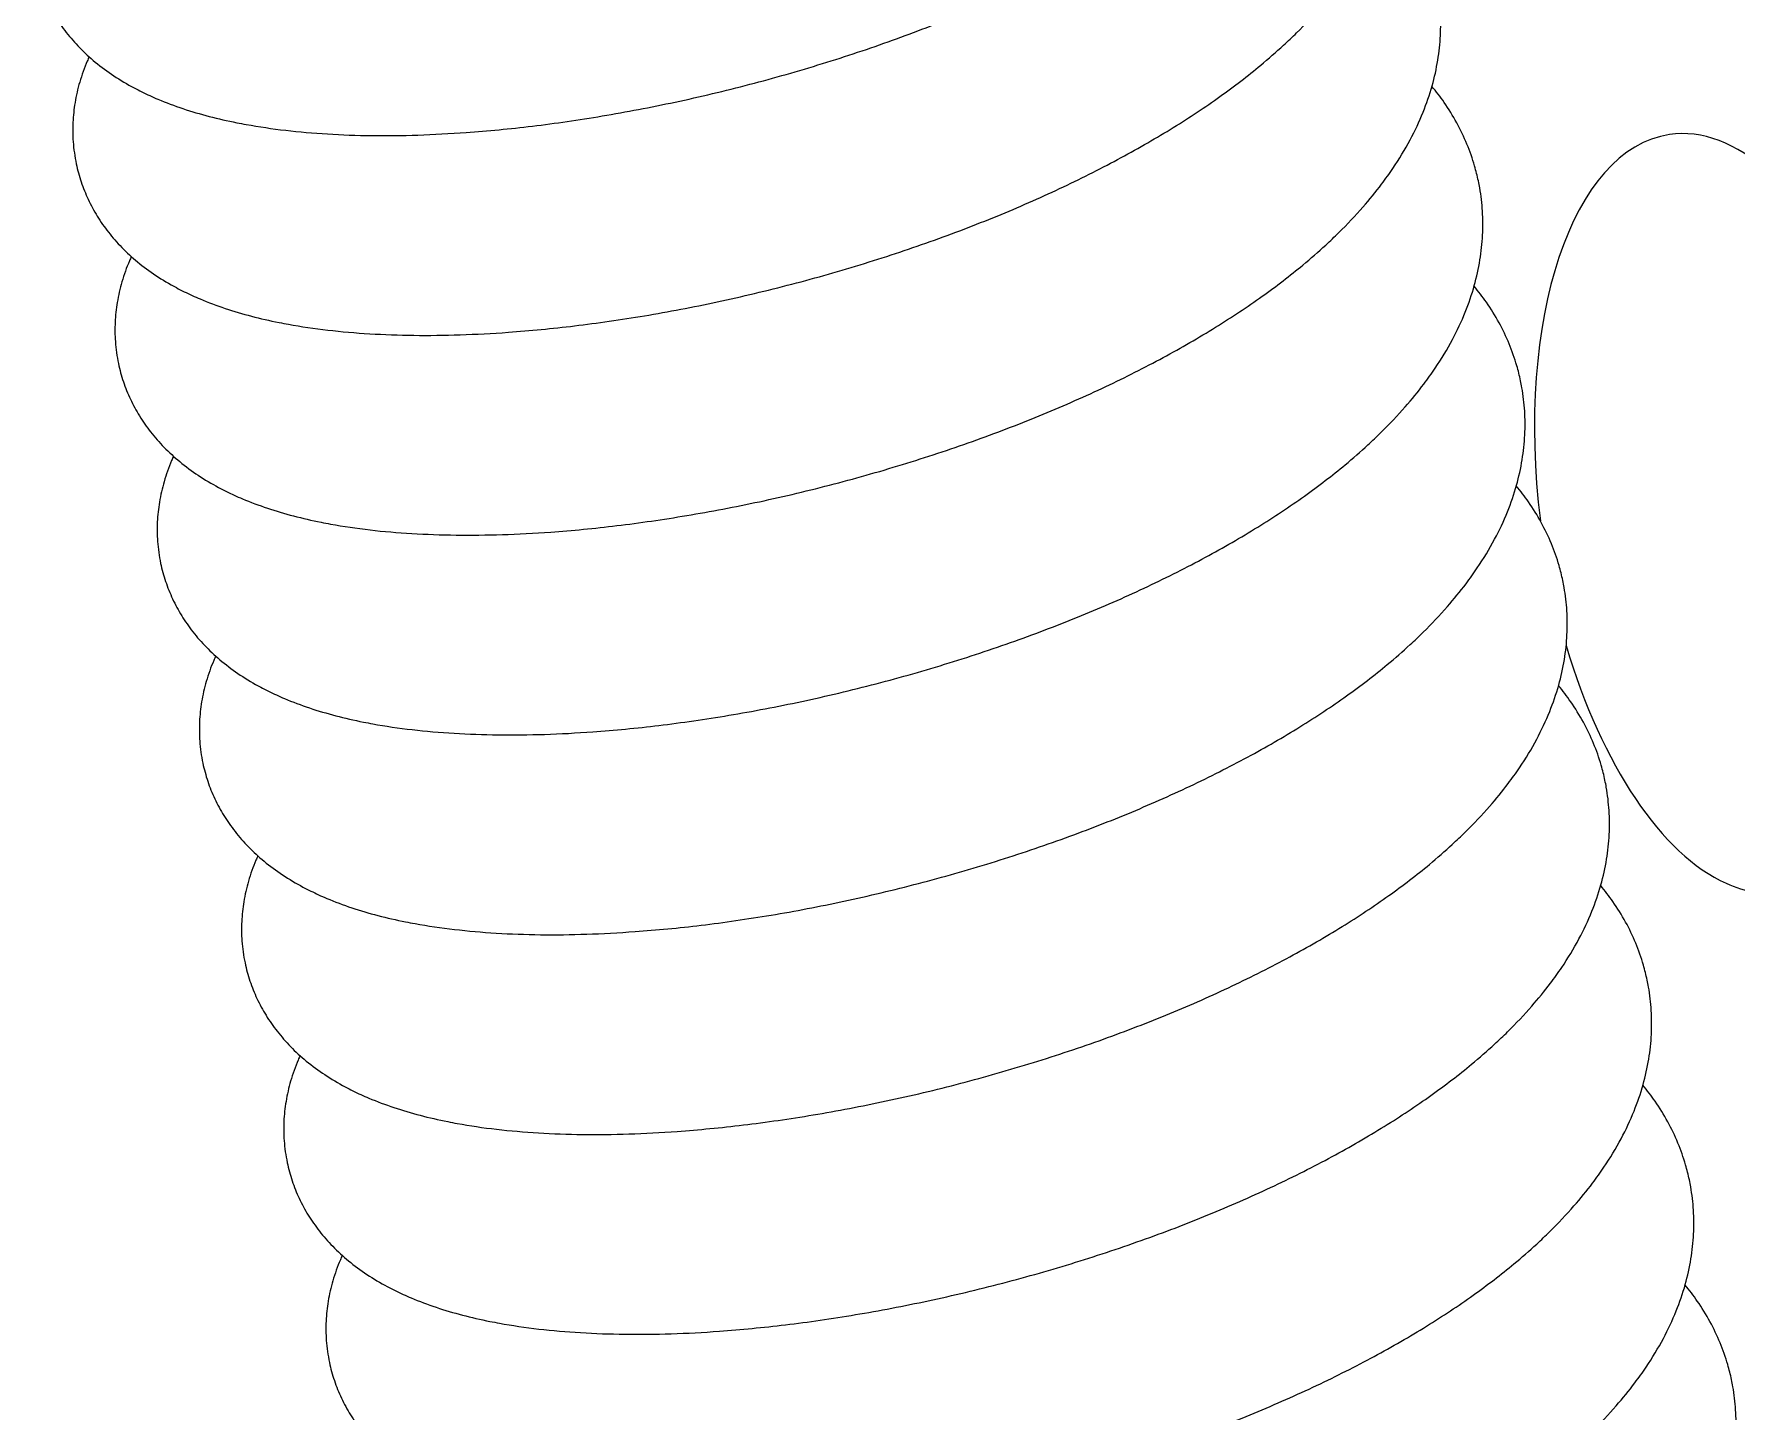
# Model space of a CAD drawing. Header units: millimetres. Extents: x 28932 to 35892, y -771 to 3945.
# Drawn here: x 34045.39 to 34064.83, y 2417.6 to 2433.34 of the extents above; entities that cross this region are included whole.
import ezdxf

# ---------------------------------------------------------------- set-up
doc = ezdxf.new("R2010")
doc.units = ezdxf.units.MM
doc.linetypes.add('K5LT_BASIC', pattern=[0])
doc.linetypes.add('K5LT_THIN', pattern=[0])
doc.layers.add('Системный слой (1)', color=7, linetype='Continuous', true_color=0x909090)

msp = doc.modelspace()

# ---------------------------------------------------------------- linework, layer by layer
at = {"layer": 'Системный слой (1)', "color": 7, "linetype": 'K5LT_THIN', "lineweight": 5}
for centre, major_axis, start_param, end_param in [((34066.333, 2428.108), (2.309, -15.453), 0, 3.141593), ((34064.709, 2427.865), (2.032, -13.599), 6.06851, 9.893051)]:
    msp.add_ellipse(centre, major_axis=major_axis, ratio=0.482963, start_param=start_param, end_param=end_param, dxfattribs=at)
at = {"layer": 'Системный слой (1)', "color": 5, "linetype": 'K5LT_BASIC', "lineweight": 20, "true_color": 0x0000ff}
for start_param, end_param in [(0, 3.141593), (3.141593, 4.660305), (4.996118, 5.983126), (5.983126, 6.283185)]:
    msp.add_ellipse((34064.709, 2427.865), major_axis=(0.647, -4.327), ratio=0.482963, start_param=start_param, end_param=end_param, dxfattribs=at)
for points, knots in [([(34045.388, 2434.141), (34045.403, 2434.071), (34045.422, 2434.001), (34045.467, 2433.866), (34045.494, 2433.799), (34045.555, 2433.668), (34045.59, 2433.604), (34045.667, 2433.479), (34045.71, 2433.418), (34045.803, 2433.298), (34045.854, 2433.24), (34045.965, 2433.127), (34046.025, 2433.072), (34046.155, 2432.964), (34046.226, 2432.913), (34046.374, 2432.814), (34046.451, 2432.768), (34046.59, 2432.694), (34046.65, 2432.664), (34046.741, 2432.623), (34046.772, 2432.609), (34046.896, 2432.557), (34046.991, 2432.521), (34047.186, 2432.456), (34047.286, 2432.427), (34047.491, 2432.373), (34047.596, 2432.349), (34047.739, 2432.321), (34047.775, 2432.314), (34047.957, 2432.281), (34048.107, 2432.259), (34048.416, 2432.223), (34048.575, 2432.209), (34048.903, 2432.189), (34049.071, 2432.183), (34049.415, 2432.179), (34049.592, 2432.181), (34049.952, 2432.193), (34050.136, 2432.203), (34050.57, 2432.234), (34050.822, 2432.258), (34051.341, 2432.321), (34051.607, 2432.359), (34052.151, 2432.451), (34052.429, 2432.504), (34052.992, 2432.624), (34053.277, 2432.692), (34053.839, 2432.839), (34054.116, 2432.918), (34054.66, 2433.086), (34054.927, 2433.175), (34055.448, 2433.363), (34055.701, 2433.461), (34056.193, 2433.664), (34056.43, 2433.769), (34056.887, 2433.985), (34057.107, 2434.096), (34057.525, 2434.322), (34057.725, 2434.437), (34058.101, 2434.67), (34058.279, 2434.788), (34058.611, 2435.025), (34058.766, 2435.145), (34059.003, 2435.341), (34059.09, 2435.417), (34059.225, 2435.541), (34059.275, 2435.589), (34059.421, 2435.732), (34059.513, 2435.829), (34059.674, 2436.014), (34059.745, 2436.101), (34059.857, 2436.249), (34059.9, 2436.309), (34060.013, 2436.477), (34060.079, 2436.586), (34060.194, 2436.8), (34060.243, 2436.905), (34060.326, 2437.111), (34060.36, 2437.212), (34060.416, 2437.411), (34060.438, 2437.508), (34060.469, 2437.7), (34060.479, 2437.795), (34060.488, 2437.981), (34060.488, 2438.072), (34060.477, 2438.252), (34060.466, 2438.341), (34060.446, 2438.456), (34060.441, 2438.483), (34060.435, 2438.509)], [0, 0, 0, 0, 1.967536, 1.967536, 3.951759, 3.951759, 5.982309, 5.982309, 8.092566, 8.092566, 10.321001, 10.321001, 12.712997, 12.712997, 15.321763, 15.321763, 18.049158, 18.049158, 20.062766, 20.062766, 21.067336, 21.067336, 24.083439, 24.083439, 27.09809, 27.09809, 30.112742, 30.112742, 31.116164, 31.116164, 35.133216, 35.133216, 39.14967, 39.14967, 43.165766, 43.165766, 47.181862, 47.181862, 51.197959, 51.197959, 56.492161, 56.492161, 61.905907, 61.905907, 67.433775, 67.433775, 73.062992, 73.062992, 78.582969, 78.582969, 84.00683, 84.00683, 89.33932, 89.33932, 94.578481, 94.578481, 99.715825, 99.715825, 104.735444, 104.735444, 109.612366, 109.612366, 114.311198, 114.311198, 117.196707, 117.196707, 118.954449, 118.954449, 122.469933, 122.469933, 125.488743, 125.488743, 127.515813, 127.515813, 131.05052, 131.05052, 134.294454, 134.294454, 137.289611, 137.289611, 140.085676, 140.085676, 142.73081, 142.73081, 145.270362, 145.270362, 147.745453, 147.745453, 148.499991, 148.499991, 148.499991, 148.499991]), ([(34045.87, 2431.858), (34045.885, 2431.788), (34045.903, 2431.719), (34045.949, 2431.583), (34045.976, 2431.517), (34046.037, 2431.386), (34046.072, 2431.322), (34046.149, 2431.196), (34046.192, 2431.135), (34046.285, 2431.016), (34046.336, 2430.958), (34046.447, 2430.844), (34046.507, 2430.789), (34046.637, 2430.682), (34046.707, 2430.63), (34046.855, 2430.532), (34046.933, 2430.486), (34047.072, 2430.412), (34047.132, 2430.382), (34047.223, 2430.34), (34047.254, 2430.327), (34047.378, 2430.275), (34047.473, 2430.239), (34047.668, 2430.174), (34047.768, 2430.144), (34047.972, 2430.091), (34048.077, 2430.067), (34048.221, 2430.038), (34048.257, 2430.031), (34048.438, 2429.998), (34048.588, 2429.976), (34048.898, 2429.941), (34049.057, 2429.927), (34049.384, 2429.907), (34049.553, 2429.901), (34049.897, 2429.897), (34050.074, 2429.899), (34050.434, 2429.911), (34050.618, 2429.92), (34051.052, 2429.952), (34051.304, 2429.976), (34051.823, 2430.039), (34052.089, 2430.077), (34052.633, 2430.168), (34052.911, 2430.221), (34053.474, 2430.342), (34053.759, 2430.409), (34054.321, 2430.557), (34054.598, 2430.636), (34055.142, 2430.804), (34055.409, 2430.893), (34055.93, 2431.08), (34056.183, 2431.178), (34056.674, 2431.381), (34056.912, 2431.486), (34057.369, 2431.703), (34057.589, 2431.814), (34058.007, 2432.04), (34058.206, 2432.155), (34058.583, 2432.388), (34058.761, 2432.506), (34059.093, 2432.743), (34059.248, 2432.862), (34059.485, 2433.059), (34059.572, 2433.135), (34059.707, 2433.259), (34059.757, 2433.306), (34059.902, 2433.45), (34059.995, 2433.547), (34060.156, 2433.732), (34060.227, 2433.819), (34060.339, 2433.967), (34060.382, 2434.027), (34060.495, 2434.195), (34060.561, 2434.304), (34060.675, 2434.518), (34060.725, 2434.623), (34060.808, 2434.829), (34060.842, 2434.93), (34060.898, 2435.129), (34060.919, 2435.226), (34060.951, 2435.418), (34060.961, 2435.513), (34060.97, 2435.698), (34060.97, 2435.79), (34060.958, 2435.97), (34060.948, 2436.059), (34060.928, 2436.174), (34060.923, 2436.2), (34060.917, 2436.227)], [0, 0, 0, 0, 1.967536, 1.967536, 3.951759, 3.951759, 5.982309, 5.982309, 8.092566, 8.092566, 10.321001, 10.321001, 12.712997, 12.712997, 15.321763, 15.321763, 18.049158, 18.049158, 20.062766, 20.062766, 21.067336, 21.067336, 24.083439, 24.083439, 27.09809, 27.09809, 30.112742, 30.112742, 31.116164, 31.116164, 35.133216, 35.133216, 39.14967, 39.14967, 43.165766, 43.165766, 47.181862, 47.181862, 51.197959, 51.197959, 56.492161, 56.492161, 61.905907, 61.905907, 67.433775, 67.433775, 73.062992, 73.062992, 78.582969, 78.582969, 84.00683, 84.00683, 89.33932, 89.33932, 94.578481, 94.578481, 99.715825, 99.715825, 104.735444, 104.735444, 109.612366, 109.612366, 114.311198, 114.311198, 117.196707, 117.196707, 118.954449, 118.954449, 122.469933, 122.469933, 125.488743, 125.488743, 127.515813, 127.515813, 131.05052, 131.05052, 134.294454, 134.294454, 137.289611, 137.289611, 140.085676, 140.085676, 142.73081, 142.73081, 145.270362, 145.270362, 147.745453, 147.745453, 148.499991, 148.499991, 148.499991, 148.499991]), ([(34046.352, 2429.576), (34046.366, 2429.506), (34046.385, 2429.437), (34046.431, 2429.301), (34046.458, 2429.234), (34046.519, 2429.104), (34046.554, 2429.039), (34046.631, 2428.914), (34046.674, 2428.853), (34046.767, 2428.734), (34046.818, 2428.676), (34046.929, 2428.562), (34046.989, 2428.507), (34047.119, 2428.4), (34047.189, 2428.348), (34047.337, 2428.25), (34047.415, 2428.204), (34047.554, 2428.13), (34047.614, 2428.1), (34047.705, 2428.058), (34047.736, 2428.045), (34047.859, 2427.992), (34047.955, 2427.957), (34048.15, 2427.892), (34048.249, 2427.862), (34048.454, 2427.809), (34048.559, 2427.785), (34048.702, 2427.756), (34048.738, 2427.749), (34048.92, 2427.716), (34049.07, 2427.694), (34049.38, 2427.658), (34049.539, 2427.644), (34049.866, 2427.625), (34050.034, 2427.619), (34050.379, 2427.615), (34050.556, 2427.617), (34050.916, 2427.628), (34051.1, 2427.638), (34051.534, 2427.669), (34051.786, 2427.694), (34052.304, 2427.756), (34052.571, 2427.795), (34053.115, 2427.886), (34053.393, 2427.939), (34053.955, 2428.059), (34054.24, 2428.127), (34054.803, 2428.274), (34055.08, 2428.353), (34055.624, 2428.522), (34055.891, 2428.611), (34056.411, 2428.798), (34056.665, 2428.896), (34057.156, 2429.099), (34057.394, 2429.204), (34057.851, 2429.42), (34058.07, 2429.531), (34058.489, 2429.757), (34058.688, 2429.873), (34059.065, 2430.106), (34059.243, 2430.224), (34059.575, 2430.461), (34059.73, 2430.58), (34059.967, 2430.777), (34060.054, 2430.853), (34060.189, 2430.977), (34060.238, 2431.024), (34060.384, 2431.167), (34060.476, 2431.265), (34060.638, 2431.45), (34060.709, 2431.537), (34060.821, 2431.685), (34060.864, 2431.745), (34060.977, 2431.912), (34061.043, 2432.021), (34061.157, 2432.236), (34061.206, 2432.34), (34061.289, 2432.547), (34061.324, 2432.648), (34061.38, 2432.846), (34061.401, 2432.944), (34061.433, 2433.136), (34061.443, 2433.23), (34061.452, 2433.416), (34061.451, 2433.508), (34061.44, 2433.688), (34061.43, 2433.777), (34061.41, 2433.891), (34061.404, 2433.918), (34061.399, 2433.945)], [0, 0, 0, 0, 1.967536, 1.967536, 3.951759, 3.951759, 5.982309, 5.982309, 8.092566, 8.092566, 10.321001, 10.321001, 12.712997, 12.712997, 15.321763, 15.321763, 18.049158, 18.049158, 20.062766, 20.062766, 21.067336, 21.067336, 24.083439, 24.083439, 27.09809, 27.09809, 30.112742, 30.112742, 31.116164, 31.116164, 35.133216, 35.133216, 39.14967, 39.14967, 43.165766, 43.165766, 47.181862, 47.181862, 51.197959, 51.197959, 56.492161, 56.492161, 61.905907, 61.905907, 67.433775, 67.433775, 73.062992, 73.062992, 78.582969, 78.582969, 84.00683, 84.00683, 89.33932, 89.33932, 94.578481, 94.578481, 99.715825, 99.715825, 104.735444, 104.735444, 109.612366, 109.612366, 114.311198, 114.311198, 117.196707, 117.196707, 118.954449, 118.954449, 122.469933, 122.469933, 125.488743, 125.488743, 127.515813, 127.515813, 131.05052, 131.05052, 134.294454, 134.294454, 137.289611, 137.289611, 140.085676, 140.085676, 142.73081, 142.73081, 145.270362, 145.270362, 147.745453, 147.745453, 148.499991, 148.499991, 148.499991, 148.499991]), ([(34046.017, 2433.081), (34046.009, 2433.065), (34046.002, 2433.048), (34045.962, 2432.954), (34045.933, 2432.874), (34045.887, 2432.715), (34045.869, 2432.637), (34045.844, 2432.483), (34045.835, 2432.407), (34045.828, 2432.258), (34045.829, 2432.184), (34045.841, 2432.026), (34045.852, 2431.941), (34045.87, 2431.858)], [113.028104, 113.028104, 113.028104, 113.028104, 113.563942, 113.563942, 116.035471, 116.035471, 118.309802, 118.309802, 120.445349, 120.445349, 122.488855, 122.488855, 124.819538, 124.819538, 124.819538, 124.819538]), ([(34061.881, 2431.662), (34061.868, 2431.72), (34061.854, 2431.777), (34061.813, 2431.918), (34061.784, 2432.002), (34061.716, 2432.166), (34061.677, 2432.247), (34061.59, 2432.406), (34061.542, 2432.484), (34061.446, 2432.623), (34061.399, 2432.684), (34061.35, 2432.742)], [0, 0, 0, 0, 1.631874, 1.631874, 4.079684, 4.079684, 6.571743, 6.571743, 9.139774, 9.139774, 11.287901, 11.287901, 11.287901, 11.287901]), ([(34046.833, 2427.294), (34046.848, 2427.224), (34046.867, 2427.155), (34046.913, 2427.019), (34046.94, 2426.952), (34047.001, 2426.821), (34047.036, 2426.757), (34047.113, 2426.632), (34047.155, 2426.571), (34047.249, 2426.451), (34047.3, 2426.393), (34047.411, 2426.28), (34047.471, 2426.225), (34047.601, 2426.118), (34047.671, 2426.066), (34047.819, 2425.968), (34047.897, 2425.921), (34048.035, 2425.847), (34048.095, 2425.818), (34048.187, 2425.776), (34048.217, 2425.762), (34048.341, 2425.71), (34048.436, 2425.674), (34048.631, 2425.609), (34048.731, 2425.58), (34048.936, 2425.526), (34049.041, 2425.502), (34049.184, 2425.474), (34049.22, 2425.467), (34049.402, 2425.434), (34049.552, 2425.412), (34049.861, 2425.376), (34050.021, 2425.362), (34050.348, 2425.343), (34050.516, 2425.337), (34050.861, 2425.333), (34051.037, 2425.335), (34051.398, 2425.346), (34051.582, 2425.356), (34052.015, 2425.387), (34052.268, 2425.411), (34052.786, 2425.474), (34053.053, 2425.513), (34053.597, 2425.604), (34053.875, 2425.657), (34054.437, 2425.777), (34054.722, 2425.845), (34055.284, 2425.992), (34055.562, 2426.071), (34056.106, 2426.24), (34056.373, 2426.329), (34056.893, 2426.516), (34057.147, 2426.614), (34057.638, 2426.817), (34057.876, 2426.922), (34058.333, 2427.138), (34058.552, 2427.249), (34058.971, 2427.475), (34059.17, 2427.59), (34059.547, 2427.824), (34059.724, 2427.941), (34060.057, 2428.179), (34060.212, 2428.298), (34060.449, 2428.494), (34060.536, 2428.57), (34060.67, 2428.694), (34060.72, 2428.742), (34060.866, 2428.885), (34060.958, 2428.983), (34061.12, 2429.167), (34061.191, 2429.254), (34061.303, 2429.402), (34061.346, 2429.463), (34061.459, 2429.63), (34061.525, 2429.739), (34061.639, 2429.953), (34061.688, 2430.058), (34061.771, 2430.264), (34061.806, 2430.365), (34061.861, 2430.564), (34061.883, 2430.662), (34061.914, 2430.854), (34061.924, 2430.948), (34061.934, 2431.134), (34061.933, 2431.225), (34061.922, 2431.406), (34061.912, 2431.494), (34061.891, 2431.609), (34061.886, 2431.636), (34061.881, 2431.662)], [0, 0, 0, 0, 1.967536, 1.967536, 3.951759, 3.951759, 5.982309, 5.982309, 8.092566, 8.092566, 10.321001, 10.321001, 12.712997, 12.712997, 15.321763, 15.321763, 18.049158, 18.049158, 20.062766, 20.062766, 21.067336, 21.067336, 24.083439, 24.083439, 27.09809, 27.09809, 30.112742, 30.112742, 31.116164, 31.116164, 35.133216, 35.133216, 39.14967, 39.14967, 43.165766, 43.165766, 47.181862, 47.181862, 51.197959, 51.197959, 56.492161, 56.492161, 61.905907, 61.905907, 67.433775, 67.433775, 73.062992, 73.062992, 78.582969, 78.582969, 84.00683, 84.00683, 89.33932, 89.33932, 94.578481, 94.578481, 99.715825, 99.715825, 104.735444, 104.735444, 109.612366, 109.612366, 114.311198, 114.311198, 117.196707, 117.196707, 118.954449, 118.954449, 122.469933, 122.469933, 125.488743, 125.488743, 127.515813, 127.515813, 131.05052, 131.05052, 134.294454, 134.294454, 137.289611, 137.289611, 140.085676, 140.085676, 142.73081, 142.73081, 145.270362, 145.270362, 147.745453, 147.745453, 148.499991, 148.499991, 148.499991, 148.499991]), ([(34046.498, 2430.799), (34046.491, 2430.783), (34046.484, 2430.766), (34046.444, 2430.671), (34046.415, 2430.591), (34046.369, 2430.433), (34046.351, 2430.355), (34046.325, 2430.201), (34046.317, 2430.125), (34046.31, 2429.975), (34046.311, 2429.901), (34046.322, 2429.743), (34046.334, 2429.659), (34046.352, 2429.576)], [113.028104, 113.028104, 113.028104, 113.028104, 113.563942, 113.563942, 116.035471, 116.035471, 118.309802, 118.309802, 120.445349, 120.445349, 122.488855, 122.488855, 124.819538, 124.819538, 124.819538, 124.819538]), ([(34062.362, 2429.38), (34062.35, 2429.438), (34062.336, 2429.495), (34062.295, 2429.636), (34062.266, 2429.719), (34062.198, 2429.884), (34062.159, 2429.965), (34062.072, 2430.124), (34062.024, 2430.202), (34061.928, 2430.34), (34061.881, 2430.401), (34061.832, 2430.46)], [0, 0, 0, 0, 1.631874, 1.631874, 4.079684, 4.079684, 6.571743, 6.571743, 9.139774, 9.139774, 11.287901, 11.287901, 11.287901, 11.287901]), ([(34047.315, 2425.012), (34047.33, 2424.942), (34047.349, 2424.872), (34047.394, 2424.736), (34047.421, 2424.67), (34047.483, 2424.539), (34047.517, 2424.475), (34047.594, 2424.35), (34047.637, 2424.289), (34047.731, 2424.169), (34047.782, 2424.111), (34047.892, 2423.998), (34047.952, 2423.943), (34048.082, 2423.835), (34048.153, 2423.784), (34048.301, 2423.685), (34048.379, 2423.639), (34048.517, 2423.565), (34048.577, 2423.535), (34048.668, 2423.494), (34048.699, 2423.48), (34048.823, 2423.428), (34048.918, 2423.392), (34049.113, 2423.327), (34049.213, 2423.297), (34049.418, 2423.244), (34049.523, 2423.22), (34049.666, 2423.191), (34049.702, 2423.185), (34049.884, 2423.152), (34050.034, 2423.13), (34050.343, 2423.094), (34050.502, 2423.08), (34050.83, 2423.06), (34050.998, 2423.054), (34051.343, 2423.05), (34051.519, 2423.052), (34051.879, 2423.064), (34052.063, 2423.074), (34052.497, 2423.105), (34052.749, 2423.129), (34053.268, 2423.192), (34053.534, 2423.23), (34054.079, 2423.321), (34054.356, 2423.374), (34054.919, 2423.495), (34055.204, 2423.563), (34055.766, 2423.71), (34056.043, 2423.789), (34056.588, 2423.957), (34056.855, 2424.046), (34057.375, 2424.234), (34057.629, 2424.331), (34058.12, 2424.535), (34058.358, 2424.64), (34058.815, 2424.856), (34059.034, 2424.967), (34059.453, 2425.193), (34059.652, 2425.308), (34060.028, 2425.541), (34060.206, 2425.659), (34060.538, 2425.896), (34060.694, 2426.015), (34060.931, 2426.212), (34061.017, 2426.288), (34061.152, 2426.412), (34061.202, 2426.459), (34061.348, 2426.603), (34061.44, 2426.7), (34061.602, 2426.885), (34061.673, 2426.972), (34061.784, 2427.12), (34061.827, 2427.18), (34061.94, 2427.348), (34062.006, 2427.457), (34062.121, 2427.671), (34062.17, 2427.776), (34062.253, 2427.982), (34062.288, 2428.083), (34062.343, 2428.282), (34062.365, 2428.379), (34062.396, 2428.571), (34062.406, 2428.666), (34062.416, 2428.852), (34062.415, 2428.943), (34062.404, 2429.123), (34062.393, 2429.212), (34062.373, 2429.327), (34062.368, 2429.353), (34062.362, 2429.38)], [0, 0, 0, 0, 1.967536, 1.967536, 3.951759, 3.951759, 5.982309, 5.982309, 8.092566, 8.092566, 10.321001, 10.321001, 12.712997, 12.712997, 15.321763, 15.321763, 18.049158, 18.049158, 20.062766, 20.062766, 21.067336, 21.067336, 24.083439, 24.083439, 27.09809, 27.09809, 30.112742, 30.112742, 31.116164, 31.116164, 35.133216, 35.133216, 39.14967, 39.14967, 43.165766, 43.165766, 47.181862, 47.181862, 51.197959, 51.197959, 56.492161, 56.492161, 61.905907, 61.905907, 67.433775, 67.433775, 73.062992, 73.062992, 78.582969, 78.582969, 84.00683, 84.00683, 89.33932, 89.33932, 94.578481, 94.578481, 99.715825, 99.715825, 104.735444, 104.735444, 109.612366, 109.612366, 114.311198, 114.311198, 117.196707, 117.196707, 118.954449, 118.954449, 122.469933, 122.469933, 125.488743, 125.488743, 127.515813, 127.515813, 131.05052, 131.05052, 134.294454, 134.294454, 137.289611, 137.289611, 140.085676, 140.085676, 142.73081, 142.73081, 145.270362, 145.270362, 147.745453, 147.745453, 148.499991, 148.499991, 148.499991, 148.499991]), ([(34046.98, 2428.517), (34046.973, 2428.5), (34046.965, 2428.484), (34046.925, 2428.389), (34046.897, 2428.309), (34046.851, 2428.151), (34046.833, 2428.073), (34046.807, 2427.919), (34046.799, 2427.843), (34046.792, 2427.693), (34046.793, 2427.619), (34046.804, 2427.461), (34046.816, 2427.377), (34046.833, 2427.294)], [113.028104, 113.028104, 113.028104, 113.028104, 113.563942, 113.563942, 116.035471, 116.035471, 118.309802, 118.309802, 120.445349, 120.445349, 122.488855, 122.488855, 124.819538, 124.819538, 124.819538, 124.819538]), ([(34062.844, 2427.098), (34062.832, 2427.155), (34062.818, 2427.213), (34062.777, 2427.354), (34062.748, 2427.437), (34062.68, 2427.601), (34062.641, 2427.682), (34062.554, 2427.841), (34062.505, 2427.92), (34062.409, 2428.058), (34062.363, 2428.119), (34062.314, 2428.178)], [0, 0, 0, 0, 1.631874, 1.631874, 4.079684, 4.079684, 6.571743, 6.571743, 9.139774, 9.139774, 11.287901, 11.287901, 11.287901, 11.287901]), ([(34047.797, 2422.729), (34047.812, 2422.659), (34047.831, 2422.59), (34047.876, 2422.454), (34047.903, 2422.387), (34047.964, 2422.257), (34047.999, 2422.193), (34048.076, 2422.067), (34048.119, 2422.006), (34048.212, 2421.887), (34048.263, 2421.829), (34048.374, 2421.715), (34048.434, 2421.66), (34048.564, 2421.553), (34048.635, 2421.501), (34048.783, 2421.403), (34048.86, 2421.357), (34048.999, 2421.283), (34049.059, 2421.253), (34049.15, 2421.211), (34049.181, 2421.198), (34049.305, 2421.146), (34049.4, 2421.11), (34049.595, 2421.045), (34049.695, 2421.015), (34049.9, 2420.962), (34050.005, 2420.938), (34050.148, 2420.909), (34050.184, 2420.902), (34050.366, 2420.869), (34050.516, 2420.847), (34050.825, 2420.811), (34050.984, 2420.798), (34051.312, 2420.778), (34051.48, 2420.772), (34051.824, 2420.768), (34052.001, 2420.77), (34052.361, 2420.782), (34052.545, 2420.791), (34052.979, 2420.823), (34053.231, 2420.847), (34053.75, 2420.91), (34054.016, 2420.948), (34054.56, 2421.039), (34054.838, 2421.092), (34055.401, 2421.213), (34055.686, 2421.28), (34056.248, 2421.427), (34056.525, 2421.507), (34057.069, 2421.675), (34057.336, 2421.764), (34057.857, 2421.951), (34058.11, 2422.049), (34058.602, 2422.252), (34058.839, 2422.357), (34059.296, 2422.574), (34059.516, 2422.684), (34059.934, 2422.911), (34060.134, 2423.026), (34060.51, 2423.259), (34060.688, 2423.377), (34061.02, 2423.614), (34061.175, 2423.733), (34061.412, 2423.93), (34061.499, 2424.006), (34061.634, 2424.13), (34061.684, 2424.177), (34061.83, 2424.321), (34061.922, 2424.418), (34062.083, 2424.603), (34062.154, 2424.69), (34062.266, 2424.838), (34062.309, 2424.898), (34062.422, 2425.066), (34062.488, 2425.174), (34062.602, 2425.389), (34062.652, 2425.494), (34062.735, 2425.7), (34062.769, 2425.801), (34062.825, 2426), (34062.847, 2426.097), (34062.878, 2426.289), (34062.888, 2426.383), (34062.897, 2426.569), (34062.897, 2426.661), (34062.886, 2426.841), (34062.875, 2426.93), (34062.855, 2427.044), (34062.85, 2427.071), (34062.844, 2427.098)], [0, 0, 0, 0, 1.967536, 1.967536, 3.951759, 3.951759, 5.982309, 5.982309, 8.092566, 8.092566, 10.321001, 10.321001, 12.712997, 12.712997, 15.321763, 15.321763, 18.049158, 18.049158, 20.062766, 20.062766, 21.067336, 21.067336, 24.083439, 24.083439, 27.09809, 27.09809, 30.112742, 30.112742, 31.116164, 31.116164, 35.133216, 35.133216, 39.14967, 39.14967, 43.165766, 43.165766, 47.181862, 47.181862, 51.197959, 51.197959, 56.492161, 56.492161, 61.905907, 61.905907, 67.433775, 67.433775, 73.062992, 73.062992, 78.582969, 78.582969, 84.00683, 84.00683, 89.33932, 89.33932, 94.578481, 94.578481, 99.715825, 99.715825, 104.735444, 104.735444, 109.612366, 109.612366, 114.311198, 114.311198, 117.196707, 117.196707, 118.954449, 118.954449, 122.469933, 122.469933, 125.488743, 125.488743, 127.515813, 127.515813, 131.05052, 131.05052, 134.294454, 134.294454, 137.289611, 137.289611, 140.085676, 140.085676, 142.73081, 142.73081, 145.270362, 145.270362, 147.745453, 147.745453, 148.499991, 148.499991, 148.499991, 148.499991]), ([(34047.462, 2426.235), (34047.454, 2426.218), (34047.447, 2426.201), (34047.407, 2426.107), (34047.378, 2426.027), (34047.332, 2425.868), (34047.315, 2425.791), (34047.289, 2425.637), (34047.281, 2425.561), (34047.274, 2425.411), (34047.275, 2425.337), (34047.286, 2425.179), (34047.298, 2425.095), (34047.315, 2425.012)], [113.028104, 113.028104, 113.028104, 113.028104, 113.563942, 113.563942, 116.035471, 116.035471, 118.309802, 118.309802, 120.445349, 120.445349, 122.488855, 122.488855, 124.819538, 124.819538, 124.819538, 124.819538]), ([(34063.326, 2424.816), (34063.314, 2424.873), (34063.3, 2424.93), (34063.259, 2425.072), (34063.229, 2425.155), (34063.162, 2425.319), (34063.123, 2425.4), (34063.036, 2425.559), (34062.987, 2425.637), (34062.891, 2425.776), (34062.845, 2425.837), (34062.796, 2425.896)], [0, 0, 0, 0, 1.631874, 1.631874, 4.079684, 4.079684, 6.571743, 6.571743, 9.139774, 9.139774, 11.287901, 11.287901, 11.287901, 11.287901]), ([(34048.279, 2420.447), (34048.294, 2420.377), (34048.312, 2420.308), (34048.358, 2420.172), (34048.385, 2420.105), (34048.446, 2419.974), (34048.481, 2419.91), (34048.558, 2419.785), (34048.601, 2419.724), (34048.694, 2419.605), (34048.745, 2419.547), (34048.856, 2419.433), (34048.916, 2419.378), (34049.046, 2419.271), (34049.116, 2419.219), (34049.264, 2419.121), (34049.342, 2419.075), (34049.481, 2419), (34049.541, 2418.971), (34049.632, 2418.929), (34049.663, 2418.916), (34049.787, 2418.863), (34049.882, 2418.828), (34050.077, 2418.762), (34050.177, 2418.733), (34050.381, 2418.679), (34050.486, 2418.656), (34050.63, 2418.627), (34050.666, 2418.62), (34050.847, 2418.587), (34050.997, 2418.565), (34051.307, 2418.529), (34051.466, 2418.515), (34051.793, 2418.496), (34051.962, 2418.49), (34052.306, 2418.486), (34052.483, 2418.488), (34052.843, 2418.499), (34053.027, 2418.509), (34053.461, 2418.54), (34053.713, 2418.565), (34054.231, 2418.627), (34054.498, 2418.666), (34055.042, 2418.757), (34055.32, 2418.81), (34055.883, 2418.93), (34056.168, 2418.998), (34056.73, 2419.145), (34057.007, 2419.224), (34057.551, 2419.393), (34057.818, 2419.482), (34058.339, 2419.669), (34058.592, 2419.767), (34059.083, 2419.97), (34059.321, 2420.075), (34059.778, 2420.291), (34059.998, 2420.402), (34060.416, 2420.628), (34060.615, 2420.744), (34060.992, 2420.977), (34061.17, 2421.095), (34061.502, 2421.332), (34061.657, 2421.451), (34061.894, 2421.648), (34061.981, 2421.724), (34062.116, 2421.848), (34062.166, 2421.895), (34062.311, 2422.038), (34062.404, 2422.136), (34062.565, 2422.321), (34062.636, 2422.407), (34062.748, 2422.556), (34062.791, 2422.616), (34062.904, 2422.783), (34062.97, 2422.892), (34063.084, 2423.106), (34063.134, 2423.211), (34063.217, 2423.418), (34063.251, 2423.519), (34063.307, 2423.717), (34063.328, 2423.815), (34063.36, 2424.007), (34063.37, 2424.101), (34063.379, 2424.287), (34063.379, 2424.379), (34063.367, 2424.559), (34063.357, 2424.648), (34063.337, 2424.762), (34063.332, 2424.789), (34063.326, 2424.816)], [0, 0, 0, 0, 1.967536, 1.967536, 3.951759, 3.951759, 5.982309, 5.982309, 8.092566, 8.092566, 10.321001, 10.321001, 12.712997, 12.712997, 15.321763, 15.321763, 18.049158, 18.049158, 20.062766, 20.062766, 21.067336, 21.067336, 24.083439, 24.083439, 27.09809, 27.09809, 30.112742, 30.112742, 31.116164, 31.116164, 35.133216, 35.133216, 39.14967, 39.14967, 43.165766, 43.165766, 47.181862, 47.181862, 51.197959, 51.197959, 56.492161, 56.492161, 61.905907, 61.905907, 67.433775, 67.433775, 73.062992, 73.062992, 78.582969, 78.582969, 84.00683, 84.00683, 89.33932, 89.33932, 94.578481, 94.578481, 99.715825, 99.715825, 104.735444, 104.735444, 109.612366, 109.612366, 114.311198, 114.311198, 117.196707, 117.196707, 118.954449, 118.954449, 122.469933, 122.469933, 125.488743, 125.488743, 127.515813, 127.515813, 131.05052, 131.05052, 134.294454, 134.294454, 137.289611, 137.289611, 140.085676, 140.085676, 142.73081, 142.73081, 145.270362, 145.270362, 147.745453, 147.745453, 148.499991, 148.499991, 148.499991, 148.499991]), ([(34047.944, 2423.952), (34047.936, 2423.936), (34047.929, 2423.919), (34047.889, 2423.825), (34047.86, 2423.745), (34047.814, 2423.586), (34047.796, 2423.508), (34047.771, 2423.354), (34047.763, 2423.278), (34047.756, 2423.129), (34047.756, 2423.055), (34047.768, 2422.896), (34047.78, 2422.812), (34047.797, 2422.729)], [113.028104, 113.028104, 113.028104, 113.028104, 113.563942, 113.563942, 116.035471, 116.035471, 118.309802, 118.309802, 120.445349, 120.445349, 122.488855, 122.488855, 124.819538, 124.819538, 124.819538, 124.819538]), ([(34063.808, 2422.533), (34063.796, 2422.591), (34063.781, 2422.648), (34063.74, 2422.789), (34063.711, 2422.873), (34063.643, 2423.037), (34063.605, 2423.118), (34063.518, 2423.277), (34063.469, 2423.355), (34063.373, 2423.493), (34063.326, 2423.554), (34063.278, 2423.613)], [0, 0, 0, 0, 1.631874, 1.631874, 4.079684, 4.079684, 6.571743, 6.571743, 9.139774, 9.139774, 11.287901, 11.287901, 11.287901, 11.287901]), ([(34048.761, 2418.165), (34048.775, 2418.095), (34048.794, 2418.026), (34048.84, 2417.89), (34048.867, 2417.823), (34048.928, 2417.692), (34048.963, 2417.628), (34049.04, 2417.503), (34049.083, 2417.442), (34049.176, 2417.322), (34049.227, 2417.264), (34049.338, 2417.151), (34049.398, 2417.096), (34049.528, 2416.988), (34049.598, 2416.937), (34049.746, 2416.838), (34049.824, 2416.792), (34049.963, 2416.718), (34050.022, 2416.689), (34050.114, 2416.647), (34050.145, 2416.633), (34050.268, 2416.581), (34050.364, 2416.545), (34050.559, 2416.48), (34050.658, 2416.451), (34050.863, 2416.397), (34050.968, 2416.373), (34051.111, 2416.345), (34051.147, 2416.338), (34051.329, 2416.305), (34051.479, 2416.283), (34051.789, 2416.247), (34051.948, 2416.233), (34052.275, 2416.213), (34052.443, 2416.208), (34052.788, 2416.204), (34052.965, 2416.206), (34053.325, 2416.217), (34053.509, 2416.227), (34053.942, 2416.258), (34054.195, 2416.282), (34054.713, 2416.345), (34054.98, 2416.383), (34055.524, 2416.475), (34055.802, 2416.528), (34056.364, 2416.648), (34056.649, 2416.716), (34057.212, 2416.863), (34057.489, 2416.942), (34058.033, 2417.11), (34058.3, 2417.2), (34058.82, 2417.387), (34059.074, 2417.485), (34059.565, 2417.688), (34059.803, 2417.793), (34060.26, 2418.009), (34060.479, 2418.12), (34060.898, 2418.346), (34061.097, 2418.461), (34061.474, 2418.695), (34061.652, 2418.812), (34061.984, 2419.05), (34062.139, 2419.169), (34062.376, 2419.365), (34062.463, 2419.441), (34062.598, 2419.565), (34062.647, 2419.613), (34062.793, 2419.756), (34062.885, 2419.854), (34063.047, 2420.038), (34063.118, 2420.125), (34063.23, 2420.273), (34063.273, 2420.333), (34063.386, 2420.501), (34063.452, 2420.61), (34063.566, 2420.824), (34063.615, 2420.929), (34063.698, 2421.135), (34063.733, 2421.236), (34063.789, 2421.435), (34063.81, 2421.533), (34063.842, 2421.725), (34063.852, 2421.819), (34063.861, 2422.005), (34063.86, 2422.096), (34063.849, 2422.276), (34063.839, 2422.365), (34063.819, 2422.48), (34063.813, 2422.507), (34063.808, 2422.533)], [0, 0, 0, 0, 1.967536, 1.967536, 3.951759, 3.951759, 5.982309, 5.982309, 8.092566, 8.092566, 10.321001, 10.321001, 12.712997, 12.712997, 15.321763, 15.321763, 18.049158, 18.049158, 20.062766, 20.062766, 21.067336, 21.067336, 24.083439, 24.083439, 27.09809, 27.09809, 30.112742, 30.112742, 31.116164, 31.116164, 35.133216, 35.133216, 39.14967, 39.14967, 43.165766, 43.165766, 47.181862, 47.181862, 51.197959, 51.197959, 56.492161, 56.492161, 61.905907, 61.905907, 67.433775, 67.433775, 73.062992, 73.062992, 78.582969, 78.582969, 84.00683, 84.00683, 89.33932, 89.33932, 94.578481, 94.578481, 99.715825, 99.715825, 104.735444, 104.735444, 109.612366, 109.612366, 114.311198, 114.311198, 117.196707, 117.196707, 118.954449, 118.954449, 122.469933, 122.469933, 125.488743, 125.488743, 127.515813, 127.515813, 131.05052, 131.05052, 134.294454, 134.294454, 137.289611, 137.289611, 140.085676, 140.085676, 142.73081, 142.73081, 145.270362, 145.270362, 147.745453, 147.745453, 148.499991, 148.499991, 148.499991, 148.499991]), ([(34048.425, 2421.67), (34048.418, 2421.653), (34048.411, 2421.637), (34048.371, 2421.542), (34048.342, 2421.462), (34048.296, 2421.304), (34048.278, 2421.226), (34048.253, 2421.072), (34048.244, 2420.996), (34048.237, 2420.846), (34048.238, 2420.772), (34048.25, 2420.614), (34048.261, 2420.53), (34048.279, 2420.447)], [113.028104, 113.028104, 113.028104, 113.028104, 113.563942, 113.563942, 116.035471, 116.035471, 118.309802, 118.309802, 120.445349, 120.445349, 122.488855, 122.488855, 124.819538, 124.819538, 124.819538, 124.819538]), ([(34064.29, 2420.251), (34064.277, 2420.309), (34064.263, 2420.366), (34064.222, 2420.507), (34064.193, 2420.59), (34064.125, 2420.755), (34064.086, 2420.835), (34063.999, 2420.995), (34063.951, 2421.073), (34063.855, 2421.211), (34063.808, 2421.272), (34063.759, 2421.331)], [0, 0, 0, 0, 1.631874, 1.631874, 4.079684, 4.079684, 6.571743, 6.571743, 9.139774, 9.139774, 11.287901, 11.287901, 11.287901, 11.287901]), ([(34049.242, 2415.883), (34049.257, 2415.812), (34049.276, 2415.743), (34049.322, 2415.607), (34049.349, 2415.541), (34049.41, 2415.41), (34049.445, 2415.346), (34049.522, 2415.221), (34049.564, 2415.159), (34049.658, 2415.04), (34049.709, 2414.982), (34049.82, 2414.869), (34049.88, 2414.814), (34050.01, 2414.706), (34050.08, 2414.654), (34050.228, 2414.556), (34050.306, 2414.51), (34050.444, 2414.436), (34050.504, 2414.406), (34050.596, 2414.365), (34050.626, 2414.351), (34050.75, 2414.299), (34050.845, 2414.263), (34051.04, 2414.198), (34051.14, 2414.168), (34051.345, 2414.115), (34051.45, 2414.091), (34051.593, 2414.062), (34051.629, 2414.056), (34051.811, 2414.023), (34051.961, 2414.001), (34052.27, 2413.965), (34052.43, 2413.951), (34052.757, 2413.931), (34052.925, 2413.925), (34053.27, 2413.921), (34053.446, 2413.923), (34053.807, 2413.935), (34053.991, 2413.945), (34054.424, 2413.976), (34054.677, 2414), (34055.195, 2414.063), (34055.462, 2414.101), (34056.006, 2414.192), (34056.284, 2414.245), (34056.846, 2414.366), (34057.131, 2414.434), (34057.693, 2414.581), (34057.971, 2414.66), (34058.515, 2414.828), (34058.782, 2414.917), (34059.302, 2415.105), (34059.556, 2415.202), (34060.047, 2415.405), (34060.285, 2415.511), (34060.742, 2415.727), (34060.961, 2415.838), (34061.38, 2416.064), (34061.579, 2416.179), (34061.956, 2416.412), (34062.133, 2416.53), (34062.466, 2416.767), (34062.621, 2416.886), (34062.858, 2417.083), (34062.945, 2417.159), (34063.079, 2417.283), (34063.129, 2417.33), (34063.275, 2417.474), (34063.367, 2417.571), (34063.529, 2417.756), (34063.6, 2417.843), (34063.712, 2417.991), (34063.755, 2418.051), (34063.868, 2418.219), (34063.934, 2418.328), (34064.048, 2418.542), (34064.097, 2418.647), (34064.18, 2418.853), (34064.215, 2418.954), (34064.27, 2419.153), (34064.292, 2419.25), (34064.323, 2419.442), (34064.333, 2419.537), (34064.343, 2419.723), (34064.342, 2419.814), (34064.331, 2419.994), (34064.321, 2420.083), (34064.3, 2420.198), (34064.295, 2420.224), (34064.29, 2420.251)], [0, 0, 0, 0, 1.967536, 1.967536, 3.951759, 3.951759, 5.982309, 5.982309, 8.092566, 8.092566, 10.321001, 10.321001, 12.712997, 12.712997, 15.321763, 15.321763, 18.049158, 18.049158, 20.062766, 20.062766, 21.067336, 21.067336, 24.083439, 24.083439, 27.09809, 27.09809, 30.112742, 30.112742, 31.116164, 31.116164, 35.133216, 35.133216, 39.14967, 39.14967, 43.165766, 43.165766, 47.181862, 47.181862, 51.197959, 51.197959, 56.492161, 56.492161, 61.905907, 61.905907, 67.433775, 67.433775, 73.062992, 73.062992, 78.582969, 78.582969, 84.00683, 84.00683, 89.33932, 89.33932, 94.578481, 94.578481, 99.715825, 99.715825, 104.735444, 104.735444, 109.612366, 109.612366, 114.311198, 114.311198, 117.196707, 117.196707, 118.954449, 118.954449, 122.469933, 122.469933, 125.488743, 125.488743, 127.515813, 127.515813, 131.05052, 131.05052, 134.294454, 134.294454, 137.289611, 137.289611, 140.085676, 140.085676, 142.73081, 142.73081, 145.270362, 145.270362, 147.745453, 147.745453, 148.499991, 148.499991, 148.499991, 148.499991]), ([(34048.907, 2419.388), (34048.9, 2419.371), (34048.893, 2419.354), (34048.853, 2419.26), (34048.824, 2419.18), (34048.778, 2419.022), (34048.76, 2418.944), (34048.734, 2418.79), (34048.726, 2418.714), (34048.719, 2418.564), (34048.72, 2418.49), (34048.731, 2418.332), (34048.743, 2418.248), (34048.761, 2418.165)], [113.028104, 113.028104, 113.028104, 113.028104, 113.563942, 113.563942, 116.035471, 116.035471, 118.309802, 118.309802, 120.445349, 120.445349, 122.488855, 122.488855, 124.819538, 124.819538, 124.819538, 124.819538]), ([(34064.771, 2417.969), (34064.759, 2418.026), (34064.745, 2418.084), (34064.704, 2418.225), (34064.675, 2418.308), (34064.607, 2418.472), (34064.568, 2418.553), (34064.481, 2418.712), (34064.433, 2418.791), (34064.337, 2418.929), (34064.29, 2418.99), (34064.241, 2419.049)], [0, 0, 0, 0, 1.631874, 1.631874, 4.079684, 4.079684, 6.571743, 6.571743, 9.139774, 9.139774, 11.287901, 11.287901, 11.287901, 11.287901]), ([(34049.724, 2413.6), (34049.739, 2413.53), (34049.758, 2413.461), (34049.803, 2413.325), (34049.83, 2413.258), (34049.892, 2413.128), (34049.926, 2413.064), (34050.003, 2412.938), (34050.046, 2412.877), (34050.14, 2412.758), (34050.191, 2412.7), (34050.301, 2412.586), (34050.361, 2412.531), (34050.491, 2412.424), (34050.562, 2412.372), (34050.71, 2412.274), (34050.788, 2412.228), (34050.926, 2412.154), (34050.986, 2412.124), (34051.077, 2412.082), (34051.108, 2412.069), (34051.232, 2412.016), (34051.327, 2411.981), (34051.522, 2411.916), (34051.622, 2411.886), (34051.827, 2411.833), (34051.932, 2411.809), (34052.075, 2411.78), (34052.111, 2411.773), (34052.293, 2411.74), (34052.443, 2411.718), (34052.752, 2411.682), (34052.911, 2411.669), (34053.239, 2411.649), (34053.407, 2411.643), (34053.752, 2411.639), (34053.928, 2411.641), (34054.288, 2411.653), (34054.472, 2411.662), (34054.906, 2411.693), (34055.158, 2411.718), (34055.677, 2411.78), (34055.943, 2411.819), (34056.488, 2411.91), (34056.765, 2411.963), (34057.328, 2412.084), (34057.613, 2412.151), (34058.175, 2412.298), (34058.452, 2412.377), (34058.997, 2412.546), (34059.264, 2412.635), (34059.784, 2412.822), (34060.038, 2412.92), (34060.529, 2413.123), (34060.767, 2413.228), (34061.224, 2413.444), (34061.443, 2413.555), (34061.862, 2413.782), (34062.061, 2413.897), (34062.437, 2414.13), (34062.615, 2414.248), (34062.947, 2414.485), (34063.103, 2414.604), (34063.339, 2414.801), (34063.426, 2414.877), (34063.561, 2415.001), (34063.611, 2415.048), (34063.757, 2415.192), (34063.849, 2415.289), (34064.011, 2415.474), (34064.082, 2415.561), (34064.193, 2415.709), (34064.236, 2415.769), (34064.349, 2415.936), (34064.415, 2416.045), (34064.53, 2416.26), (34064.579, 2416.365), (34064.662, 2416.571), (34064.697, 2416.672), (34064.752, 2416.871), (34064.774, 2416.968), (34064.805, 2417.16), (34064.815, 2417.254), (34064.825, 2417.44), (34064.824, 2417.532), (34064.813, 2417.712), (34064.802, 2417.801), (34064.782, 2417.915), (34064.777, 2417.942), (34064.771, 2417.969)], [0, 0, 0, 0, 1.967536, 1.967536, 3.951759, 3.951759, 5.982309, 5.982309, 8.092566, 8.092566, 10.321001, 10.321001, 12.712997, 12.712997, 15.321763, 15.321763, 18.049158, 18.049158, 20.062766, 20.062766, 21.067336, 21.067336, 24.083439, 24.083439, 27.09809, 27.09809, 30.112742, 30.112742, 31.116164, 31.116164, 35.133216, 35.133216, 39.14967, 39.14967, 43.165766, 43.165766, 47.181862, 47.181862, 51.197959, 51.197959, 56.492161, 56.492161, 61.905907, 61.905907, 67.433775, 67.433775, 73.062992, 73.062992, 78.582969, 78.582969, 84.00683, 84.00683, 89.33932, 89.33932, 94.578481, 94.578481, 99.715825, 99.715825, 104.735444, 104.735444, 109.612366, 109.612366, 114.311198, 114.311198, 117.196707, 117.196707, 118.954449, 118.954449, 122.469933, 122.469933, 125.488743, 125.488743, 127.515813, 127.515813, 131.05052, 131.05052, 134.294454, 134.294454, 137.289611, 137.289611, 140.085676, 140.085676, 142.73081, 142.73081, 145.270362, 145.270362, 147.745453, 147.745453, 148.499991, 148.499991, 148.499991, 148.499991])]:
    msp.add_open_spline(points, degree=3, knots=knots, dxfattribs=at)

doc.saveas('drawing.dxf')
